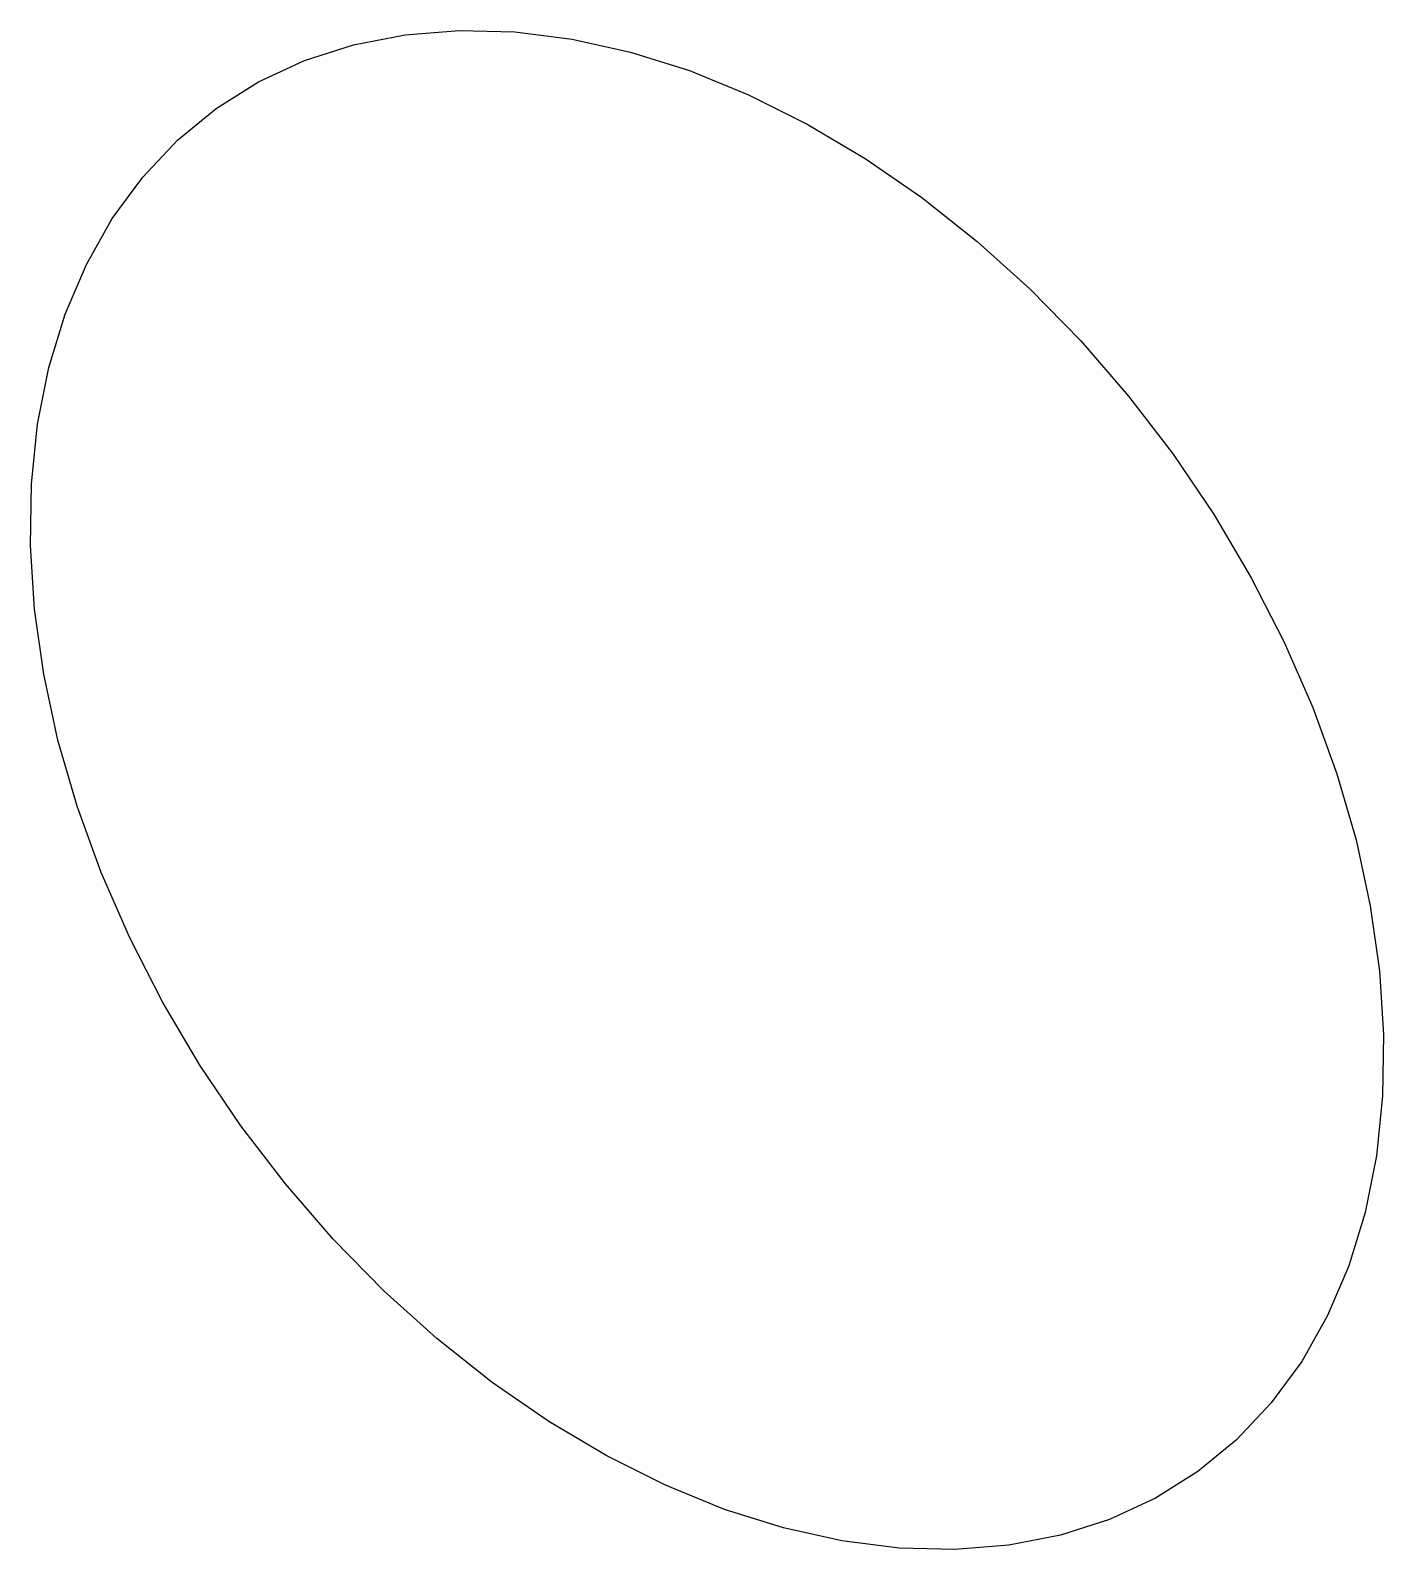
# Model space of a CAD drawing. Header units: metres. Extents: x -12209 to 21780, y -292849 to -276490.
# Drawn here: x -10587 to -10186.4, y -284844.1 to -284394.4 of the extents above; entities that cross this region are included whole.
import ezdxf

# ---------------------------------------------------------------- set-up
doc = ezdxf.new("R2010")
doc.units = ezdxf.units.M

msp = doc.modelspace()

# ---------------------------------------------------------------- linework, layer by layer
at = {"layer": 'LAYER'}
for p, q in [((-10491.29, -284398.7), (-10476, -284395.72)), ((-10491.29, -284398.7), (-10476, -284395.72)), ((-10476, -284395.72), (-10460.03, -284394.44)), ((-10476, -284395.72), (-10460.03, -284394.44)), ((-10460.03, -284394.44), (-10443.5, -284394.88)), ((-10460.03, -284394.44), (-10443.5, -284394.88)), ((-10443.5, -284394.88), (-10426.54, -284397.02)), ((-10443.5, -284394.88), (-10426.54, -284397.02)), ((-10426.54, -284397.02), (-10409.27, -284400.86)), ((-10426.54, -284397.02), (-10409.27, -284400.86)), ((-10505.79, -284403.35), (-10491.29, -284398.7)), ((-10505.79, -284403.35), (-10491.29, -284398.7)), ((-10409.27, -284400.86), (-10391.83, -284406.35)), ((-10409.27, -284400.86), (-10391.83, -284406.35)), ((-10519.38, -284409.65), (-10505.79, -284403.35)), ((-10519.38, -284409.65), (-10505.79, -284403.35)), ((-10531.95, -284417.54), (-10519.38, -284409.65)), ((-10531.95, -284417.54), (-10519.38, -284409.65)), ((-10391.83, -284406.35), (-10374.36, -284413.47)), ((-10391.83, -284406.35), (-10374.36, -284413.47)), ((-10374.36, -284413.47), (-10356.97, -284422.15)), ((-10374.36, -284413.47), (-10356.97, -284422.15)), ((-10543.43, -284426.97), (-10531.95, -284417.54)), ((-10543.43, -284426.97), (-10531.95, -284417.54)), ((-10531.95, -284417.54), (-10531.95, -284417.54)), ((-10531.95, -284417.54), (-10531.95, -284417.54)), ((-10356.97, -284422.15), (-10339.82, -284432.34)), ((-10356.97, -284422.15), (-10339.82, -284432.34)), ((-10553.7, -284437.87), (-10543.43, -284426.97)), ((-10553.7, -284437.87), (-10543.43, -284426.97)), ((-10339.82, -284432.34), (-10323.02, -284443.94)), ((-10339.82, -284432.34), (-10323.02, -284443.94)), ((-10562.71, -284450.14), (-10553.7, -284437.87)), ((-10562.71, -284450.14), (-10553.7, -284437.87)), ((-10323.02, -284443.94), (-10306.7, -284456.88)), ((-10323.02, -284443.94), (-10306.7, -284456.88)), ((-10570.38, -284463.7), (-10562.71, -284450.14)), ((-10570.38, -284463.7), (-10562.71, -284450.14)), ((-10306.7, -284456.88), (-10290.99, -284471.06)), ((-10306.7, -284456.88), (-10290.99, -284471.06)), ((-10576.65, -284478.44), (-10570.38, -284463.7)), ((-10576.65, -284478.44), (-10570.38, -284463.7)), ((-10290.99, -284471.06), (-10276.01, -284486.36)), ((-10290.99, -284471.06), (-10276.01, -284486.36)), ((-10581.47, -284494.26), (-10576.65, -284478.44)), ((-10581.47, -284494.26), (-10576.65, -284478.44)), ((-10276.01, -284486.36), (-10261.87, -284502.68)), ((-10276.01, -284486.36), (-10261.87, -284502.68)), ((-10584.82, -284511.03), (-10581.47, -284494.26)), ((-10584.82, -284511.03), (-10581.47, -284494.26)), ((-10261.87, -284502.68), (-10248.68, -284519.88)), ((-10261.87, -284502.68), (-10248.68, -284519.88)), ((-10586.65, -284528.62), (-10584.82, -284511.03)), ((-10586.65, -284528.62), (-10584.82, -284511.03)), ((-10248.68, -284519.88), (-10236.55, -284537.84)), ((-10248.68, -284519.88), (-10236.55, -284537.84)), ((-10586.96, -284546.9), (-10586.65, -284528.62)), ((-10586.96, -284546.9), (-10586.65, -284528.62)), ((-10236.55, -284537.84), (-10225.55, -284556.42)), ((-10236.55, -284537.84), (-10225.55, -284556.42)), ((-10585.75, -284565.73), (-10586.96, -284546.9)), ((-10585.75, -284565.73), (-10586.96, -284546.9)), ((-10225.55, -284556.42), (-10215.78, -284575.47)), ((-10225.55, -284556.42), (-10215.78, -284575.47)), ((-10583.02, -284584.97), (-10585.75, -284565.73)), ((-10583.02, -284584.97), (-10585.75, -284565.73)), ((-10215.78, -284575.47), (-10207.31, -284594.87)), ((-10215.78, -284575.47), (-10207.31, -284594.87)), ((-10578.8, -284604.47), (-10583.02, -284584.97)), ((-10578.8, -284604.47), (-10583.02, -284584.97)), ((-10207.31, -284594.87), (-10200.21, -284614.44)), ((-10207.31, -284594.87), (-10200.21, -284614.44)), ((-10573.11, -284624.08), (-10578.8, -284604.47)), ((-10573.11, -284624.08), (-10578.8, -284604.47)), ((-10200.21, -284614.44), (-10194.52, -284634.05)), ((-10200.21, -284614.44), (-10194.52, -284634.05)), ((-10566.01, -284643.66), (-10573.11, -284624.08)), ((-10566.01, -284643.66), (-10573.11, -284624.08)), ((-10194.52, -284634.05), (-10190.3, -284653.55)), ((-10194.52, -284634.05), (-10190.3, -284653.55)), ((-10557.54, -284663.05), (-10566.01, -284643.66)), ((-10557.54, -284663.05), (-10566.01, -284643.66)), ((-10190.3, -284653.55), (-10187.57, -284672.79)), ((-10190.3, -284653.55), (-10187.57, -284672.79)), ((-10547.77, -284682.11), (-10557.54, -284663.05)), ((-10547.77, -284682.11), (-10557.54, -284663.05)), ((-10187.57, -284672.79), (-10186.36, -284691.62)), ((-10187.57, -284672.79), (-10186.36, -284691.62)), ((-10536.77, -284700.68), (-10547.77, -284682.11)), ((-10536.77, -284700.68), (-10547.77, -284682.11)), ((-10186.36, -284691.62), (-10186.67, -284709.91)), ((-10186.36, -284691.62), (-10186.67, -284709.91)), ((-10524.63, -284718.64), (-10536.77, -284700.68)), ((-10524.63, -284718.64), (-10536.77, -284700.68)), ((-10186.67, -284709.91), (-10188.5, -284727.5)), ((-10186.67, -284709.91), (-10188.5, -284727.5)), ((-10511.44, -284735.85), (-10524.63, -284718.64)), ((-10511.44, -284735.85), (-10524.63, -284718.64)), ((-10188.5, -284727.5), (-10191.84, -284744.26)), ((-10188.5, -284727.5), (-10191.84, -284744.26)), ((-10497.31, -284752.16), (-10511.44, -284735.85)), ((-10497.31, -284752.16), (-10511.44, -284735.85)), ((-10191.84, -284744.26), (-10196.67, -284760.08)), ((-10191.84, -284744.26), (-10196.67, -284760.08)), ((-10482.33, -284767.47), (-10497.31, -284752.16)), ((-10482.33, -284767.47), (-10497.31, -284752.16)), ((-10196.67, -284760.08), (-10202.94, -284774.82)), ((-10196.67, -284760.08), (-10202.94, -284774.82)), ((-10466.62, -284781.64), (-10482.33, -284767.47)), ((-10466.62, -284781.64), (-10482.33, -284767.47)), ((-10202.94, -284774.82), (-10210.6, -284788.38)), ((-10202.94, -284774.82), (-10210.6, -284788.38)), ((-10450.3, -284794.58), (-10466.62, -284781.64)), ((-10450.3, -284794.58), (-10466.62, -284781.64)), ((-10210.6, -284788.38), (-10219.61, -284800.66)), ((-10210.6, -284788.38), (-10219.61, -284800.66)), ((-10433.5, -284806.19), (-10450.3, -284794.58)), ((-10433.5, -284806.19), (-10450.3, -284794.58)), ((-10219.61, -284800.66), (-10229.89, -284811.55)), ((-10219.61, -284800.66), (-10229.89, -284811.55)), ((-10416.34, -284816.37), (-10433.5, -284806.19)), ((-10416.34, -284816.37), (-10433.5, -284806.19)), ((-10229.89, -284811.55), (-10241.36, -284820.98)), ((-10229.89, -284811.55), (-10241.36, -284820.98)), ((-10398.96, -284825.05), (-10416.34, -284816.37)), ((-10398.96, -284825.05), (-10416.34, -284816.37)), ((-10241.36, -284820.98), (-10253.94, -284828.87)), ((-10241.36, -284820.98), (-10253.94, -284828.87)), ((-10381.48, -284832.17), (-10398.96, -284825.05)), ((-10381.48, -284832.17), (-10398.96, -284825.05)), ((-10253.94, -284828.87), (-10267.53, -284835.17)), ((-10253.94, -284828.87), (-10267.53, -284835.17)), ((-10364.04, -284837.67), (-10381.48, -284832.17)), ((-10364.04, -284837.67), (-10381.48, -284832.17)), ((-10346.78, -284841.5), (-10364.04, -284837.67)), ((-10346.78, -284841.5), (-10364.04, -284837.67)), ((-10267.53, -284835.17), (-10282.02, -284839.83)), ((-10267.53, -284835.17), (-10282.02, -284839.83)), ((-10329.82, -284843.64), (-10346.78, -284841.5)), ((-10329.82, -284843.64), (-10346.78, -284841.5)), ((-10282.02, -284839.83), (-10297.32, -284842.8)), ((-10282.02, -284839.83), (-10297.32, -284842.8)), ((-10313.29, -284844.08), (-10329.82, -284843.64)), ((-10313.29, -284844.08), (-10329.82, -284843.64)), ((-10297.32, -284842.8), (-10313.29, -284844.08)), ((-10297.32, -284842.8), (-10313.29, -284844.08))]:
    msp.add_line(p, q, dxfattribs=at)

doc.saveas('drawing.dxf')
